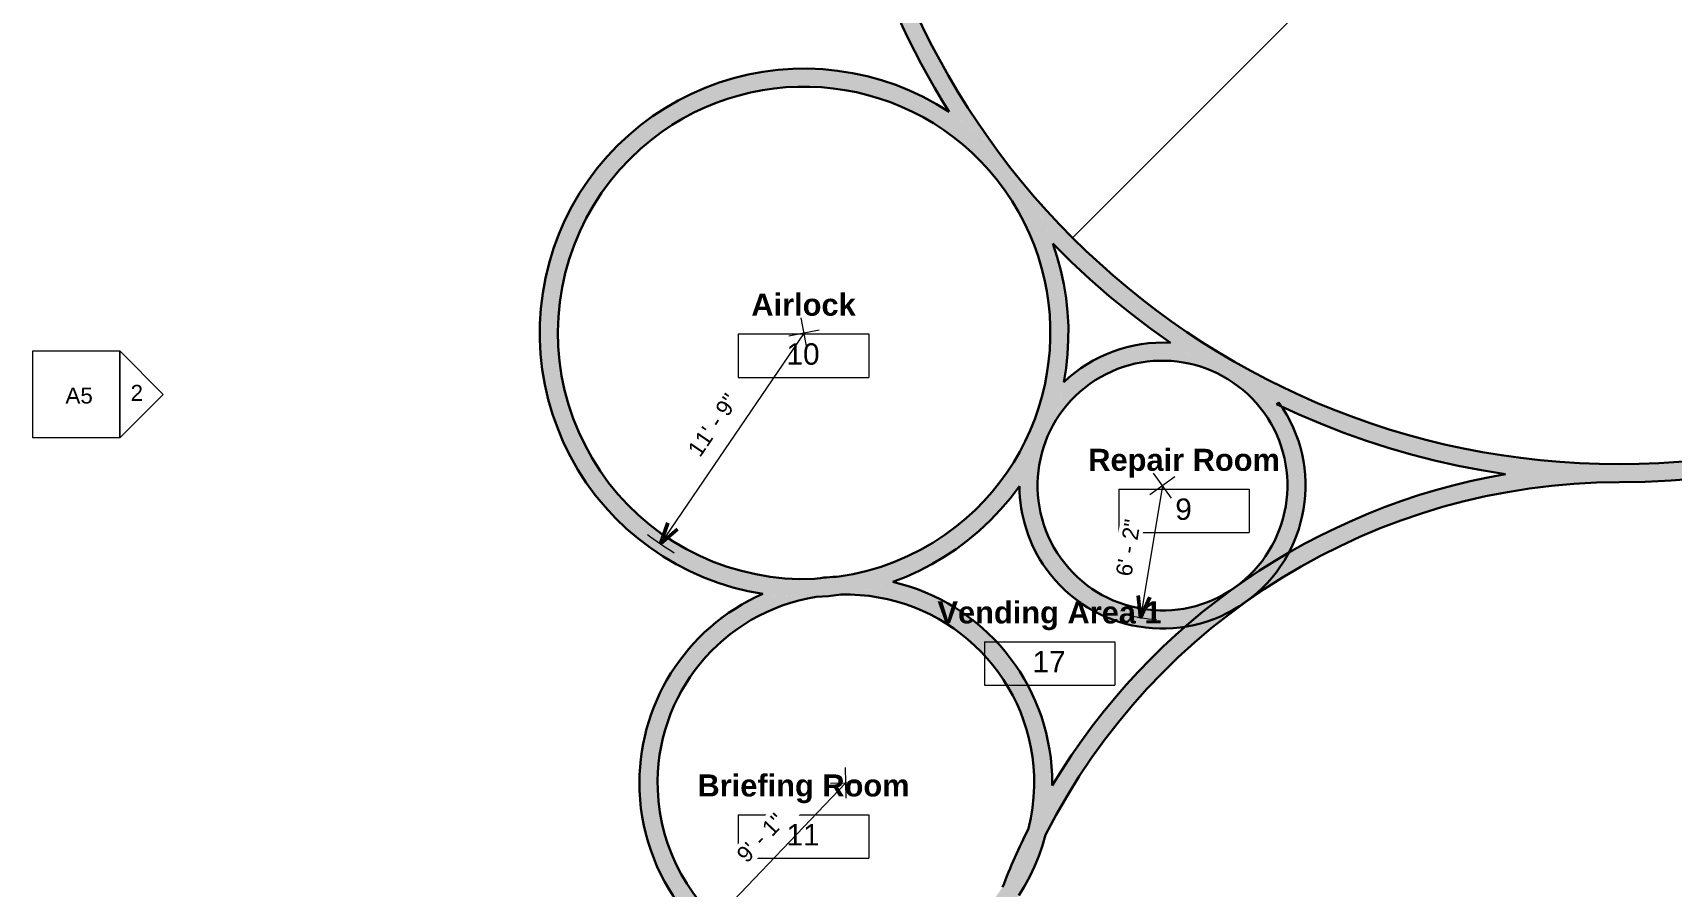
# Model space of a CAD drawing. Header units: inches. Extents: x -870 to 733, y -1250 to 961.
# Drawn here: x -870 to 35, y -268 to 204 of the extents above; entities that cross this region are included whole.
import ezdxf

# ---------------------------------------------------------------- set-up
doc = ezdxf.new("R2010")
doc.units = ezdxf.units.IN
doc.header["$MEASUREMENT"] = 0
for name, color, linetype, lineweight in [('A-ANNO-DIMS', 211, 'Continuous', 9), ('A-ANNO-DIMS-96', 211, 'Continuous', 9), ('A-AREA-IDEN', 2, 'Continuous', 9), ('A-DETL', 90, 'Continuous', 9), ('A-WALL', 113, 'Continuous', 13), ('A-WALL-PATT', 111, 'Continuous', 13), ('G-ANNO-SYMB', 111, 'Continuous', 9)]:
    doc.layers.add(name, color=color, linetype=linetype, lineweight=lineweight)
doc.styles.add('Arial', font='arial.ttf', dxfattribs={"height": 8.851796})
doc.styles.add('Arial_1', font='arial.ttf', dxfattribs={"height": 11.802395})
doc.styles.add('Arial_B', font='arialbd.ttf', dxfattribs={"height": 12.177074})
doc.dimstyles.new('Arrow_-_3_32__Arial', dxfattribs={"dimscale": 12, "dimtxt": 9, "dimasz": 1, "dimexe": 0.75, "dimexo": 0, "dimgap": 0.5, "dimtad": 1, "dimjust": 3, "dimdec": 5, "dimrnd": 0.03125, "dimzin": 1, "dimdsep": 46, "dimlunit": 4, "dimtxsty": 'Arial', "dimblk1": 'OPEN30', "dimblk2": 'OPEN30', "dimsah": 1, "dimcen": 0.09, "dimazin": 0, "dimtfac": 1, "dimtdec": 4, "dimtix": 1, "dimtmove": 0, "dimatfit": 2, "dimfxl": 1, "dimtvp": 1, "dimtfill": 1, "dimfrac": 2, "dimtolj": 1, "dimtzin": 0, "dimarcsym": 2})

# ---------------------------------------------------------------- blocks, each defined once
blk = doc.blocks.new('Elevation - Detail Number-164347-Level 1')
at = {"layer": 'G-ANNO-SYMB'}
for p, q in [((-0.25, -0.25), (-0.25, 0.25)), ((-0.25, 0.25), (0.25, 0.25)), ((0.25, 0.25), (0.25, -0.25)), ((0.25, -0.25), (-0.25, -0.25))]:
    blk.add_line(p, q, dxfattribs=at)
blk = doc.blocks.new('Elevation - Detail Number-164074-Level 1')
at = {"layer": 'G-ANNO-SYMB'}
for p, q in [((0, 0.25), (-0.25, 0)), ((0.25, 0), (0, 0.25)), ((-0.25, 0), (0.25, 0))]:
    blk.add_line(p, q, dxfattribs=at)
blk = doc.blocks.new('Room Tag - Room Tag-60376-Level 1')
at = {"layer": 'A-AREA-IDEN'}
for p, q in [((-0.375, -0.0625), (-0.375, -0.3125)), ((-0.375, -0.0625), (0.375, -0.0625)), ((0.375, -0.0625), (0.375, -0.3125)), ((-0.375, -0.3125), (0.375, -0.3125))]:
    blk.add_line(p, q, dxfattribs=at)
blk = doc.blocks.new('DIMBLOCK9-Level 1')
at = {"layer": 'A-ANNO-DIMS-96'}
for p, q in [((-421, -218.56), (-421.38, -201.6)), ((-421.19, -210.08), (-496.5, -288.88)), ((-429.67, -210.27), (-412.71, -209.89))]:
    blk.add_line(p, q, dxfattribs=at)
at = {"layer": 'A-ANNO-DIMS-96', "lineweight": 50}
for q in [(-490.53, -277.98), (-485.88, -282.43)]:
    blk.add_line((-496.5, -288.88), q, dxfattribs=at)
at = {"layer": 'A-ANNO-DIMS-96'}
blk.add_arc((-421.19, -210.08), 109, 221.56686, 231.02854, dxfattribs=at)
at = {"layer": 'A-ANNO-DIMS-96', "color": 0, "insert": (-482.34, -248.76), "char_height": 8.852, "width": 37.7169, "attachment_point": 1, "rotation": 46.2977, "line_spacing_factor": 0.938532, "style": 'Arial', "bg_fill": 3, "box_fill_scale": 1.25, "bg_fill_color": 0, "bg_fill_transparency": 0}
blk.add_mtext('9\' - 1"', dxfattribs=at)
blk = doc.blocks.new('_Open30')
at = {"color": 0, "linetype": 'ByBlock', "lineweight": -2}
for p, q in [((-1, 0.268), (0, 0)), ((0, 0), (-1, -0.268)), ((0, 0), (-1, 0))]:
    blk.add_line(p, q, dxfattribs=at)
blk = doc.blocks.new('DIMBLOCK10-Level 1')
at = {"layer": 'A-ANNO-DIMS-96'}
for p, q in [((-442.67, 30.13), (-445.85, 46.81)), ((-444.26, 38.47), (-523.53, -78.14)), ((-452.59, 36.88), (-435.92, 40.06))]:
    blk.add_line(p, q, dxfattribs=at)
at = {"layer": 'A-ANNO-DIMS-96', "lineweight": 50}
for q in [(-519.44, -66.41), (-514.12, -70.02)]:
    blk.add_line((-523.53, -78.14), q, dxfattribs=at)
at = {"layer": 'A-ANNO-DIMS-96'}
blk.add_arc((-444.26, 38.47), 141, 232.13586, 239.45021, dxfattribs=at)
at = {"layer": 'A-ANNO-DIMS-96', "color": 0, "insert": (-509.09, -25.81), "char_height": 8.852, "width": 45.8585, "attachment_point": 1, "rotation": 55.79303, "line_spacing_factor": 0.938532, "style": 'Arial', "bg_fill": 3, "box_fill_scale": 1.25, "bg_fill_color": 0, "bg_fill_transparency": 0}
blk.add_mtext('11\' - 9"', dxfattribs=at)
blk = doc.blocks.new('DIMBLOCK11-Level 1')
at = {"layer": 'A-ANNO-DIMS-96'}
for p, q in [((-253.22, -50.81), (-239.41, -40.95)), ((-241.39, -52.78), (-251.25, -38.97)), ((-246.32, -45.88), (-258.49, -118.87))]:
    blk.add_line(p, q, dxfattribs=at)
at = {"layer": 'A-ANNO-DIMS-96', "lineweight": 50}
for q in [(-259.68, -106.51), (-253.34, -107.56)]:
    blk.add_line((-258.49, -118.87), q, dxfattribs=at)
at = {"layer": 'A-ANNO-DIMS-96'}
blk.add_arc((-246.32, -45.88), 74, 253.56778, 267.50459, dxfattribs=at)
at = {"layer": 'A-ANNO-DIMS-96', "color": 0, "insert": (-272.23, -95), "char_height": 8.852, "width": 37.7169, "attachment_point": 1, "rotation": 80.53618, "line_spacing_factor": 0.938532, "style": 'Arial', "bg_fill": 3, "box_fill_scale": 1.25, "bg_fill_color": 0, "bg_fill_transparency": 0}
blk.add_mtext('6\' - 2"', dxfattribs=at)

msp = doc.modelspace()

# ---------------------------------------------------------------- hatches: boundary and pattern name
at = {"layer": 'A-WALL-PATT'}
for points in [[(5.930277, -44.045435), (5.930277, -34.045435), (-8.647976, -33.796503), (-23.209231, -33.049999), (-37.736512, -31.806793), (-52.212878, -30.068334), (-66.621453, -27.836649), (-80.945435, -25.114341), (-95.168124, -21.904583), (-109.272937, -18.211117), (-123.243428, -14.038251), (-137.063308, -9.39085), (-150.716464, -4.274332), (-164.186977, 1.305337), (-177.459141, 7.341652), (-190.517482, 13.827574), (-203.346772, 20.755541), (-215.932055, 28.117476), (-228.258657, 35.904794), (-240.312205, 44.108416), (-252.078645, 52.718777), (-263.544258, 61.725838), (-274.695676, 71.119097), (-285.519897, 80.887601), (-296.004299, 91.019962), (-306.13666, 101.504365), (-315.905164, 112.328585), (-325.298423, 123.480003), (-334.305484, 134.945616), (-342.915845, 146.712056), (-351.119467, 158.765604), (-358.906786, 171.092206), (-366.26872, 183.677489), (-373.196687, 196.50678), (-379.682609, 209.56512), (-385.718924, 222.837284), (-391.298593, 236.307797), (-396.415111, 249.960953), (-401.062513, 263.780833), (-405.235379, 277.751324), (-408.928844, 291.856137), (-412.138602, 306.078826), (-414.86091, 320.402809), (-417.092595, 334.811383), (-418.831054, 349.28775), (-420.074261, 363.81503), (-420.820765, 378.376285), (-421.069696, 392.954539), (-431.069696, 392.954539), (-430.831901, 378.540077), (-430.118773, 364.141304), (-428.931089, 349.773888), (-427.270142, 335.453465), (-425.137739, 321.195622), (-422.536201, 307.015875), (-419.468359, 292.929655), (-415.937551, 278.952294), (-411.947622, 265.099002), (-407.502912, 251.384856), (-402.608259, 237.824782), (-397.268989, 224.433537), (-391.490915, 211.225695), (-385.280323, 198.21563), (-378.643974, 185.417501), (-371.589089, 172.845237), (-364.123346, 160.512519), (-357.677204, 156.027242), (-351.023819, 150.804021), (-345.554321, 146.050312), (-339.912653, 140.587525), (-334.572872, 134.829296), (-329.550427, 128.792284), (-324.85985, 122.493955), (-320.51471, 115.952532), (-316.527579, 109.186939), (-312.909992, 102.216751), (-309.672415, 95.062133), (-306.824215, 87.743785), (-296.690271, 77.693091), (-286.233511, 67.978697), (-275.46509, 58.610967), (-264.396495, 49.599893), (-253.039532, 40.955086), (-241.406318, 32.68577), (-229.509261, 24.800766), (-217.361052, 17.308483), (-204.974651, 10.216916), (-192.36327, 3.533628), (-179.211276, -2.881998), (-166.519607, -8.580035), (-153.314893, -13.997489), (-139.940307, -18.980832), (-126.410116, -23.524749), (-112.738752, -27.624394), (-98.9408, -31.275392), (-85.030978, -34.473849), (-71.024125, -37.216354), (-56.934994, -39.499997), (-44.424934, -41.134537), (-31.872902, -42.407261), (-19.289361, -43.317106), (-6.684799, -43.863316)], [(5.930277, -44.045435), (20.324727, -43.808299), (34.703555, -43.09715), (49.051155, -41.912759), (63.351956, -40.256412), (77.590439, -38.129906), (91.75115, -35.535548), (105.81872, -32.476156), (119.777882, -28.955048), (133.613487, -24.976047), (147.310519, -20.543471), (160.854113, -15.66213), (174.229569, -10.337322), (189.493092, -3.622906), (191.558633, -2.660281), (203.717849, 3.276398), (215.687209, 9.586561), (227.455474, 16.264263), (231.954295, 22.536427), (236.847045, 28.506387), (242.113482, 34.149443), (247.731814, 39.442247), (253.678797, 44.3629), (259.929826, 48.891043), (266.459036, 53.007941), (273.239414, 56.69656), (280.242905, 59.94164), (287.440534, 62.729753), (294.80252, 65.049363), (305.349081, 74.650664), (315.576708, 84.591012), (325.474509, 94.859821), (335.031941, 105.446153), (344.238822, 116.33873), (353.085346, 127.525951), (361.56209, 138.995899), (369.703507, 150.804021), (377.370525, 162.734819), (384.685377, 174.978505), (391.596789, 187.454373), (398.097401, 200.149134), (404.180286, 213.049266), (409.838967, 226.141028), (415.067415, 239.410475), (419.860061, 252.843474), (424.211801, 266.425714), (428.117999, 280.14273), (431.574494, 293.97991), (434.577605, 307.922515), (437.124132, 321.955693), (439.211364, 336.064498), (440.837076, 350.2339), (441.999538, 364.448807), (442.69751, 378.694078), (442.930251, 392.954539), (432.930251, 392.954539), (432.681319, 378.376285), (431.934815, 363.81503), (430.691609, 349.28775), (428.95315, 334.811383), (426.721465, 320.402809), (423.999157, 306.078826), (420.789399, 291.856137), (417.095933, 277.751324), (412.923067, 263.780833), (408.275666, 249.960953), (403.159148, 236.307797), (397.579479, 222.837284), (391.543164, 209.56512), (385.057242, 196.50678), (378.129275, 183.677489), (370.76734, 171.092206), (362.980022, 158.765604), (354.7764, 146.712056), (346.166039, 134.945616), (337.158978, 123.480003), (327.765719, 112.328585), (317.997215, 101.504365), (307.864854, 91.019962), (297.380451, 80.887601), (286.556231, 71.119097), (275.404813, 61.725838), (263.939199, 52.718777), (252.172759, 44.108416), (240.119212, 35.904794), (227.79261, 28.117476), (215.207327, 20.755541), (202.378036, 13.827574), (189.319696, 7.341652), (176.047532, 1.305337), (162.577019, -4.274332), (148.923863, -9.39085), (135.103982, -14.038251), (121.133491, -18.211117), (107.028679, -21.904583), (92.805989, -25.114341), (78.482007, -27.836649), (64.073433, -30.068334), (49.597066, -31.806793), (35.069786, -33.049999), (20.50853, -33.796503), (5.930277, -34.045435)], [(-353.935659, -76.237861), (-347.418811, -70.79201), (-341.229637, -64.976452), (-335.389079, -58.810864), (-329.916899, -52.316109), (-324.831613, -45.514163), (-320.150429, -38.428042), (-315.889187, -31.081722), (-312.062303, -23.500063), (-308.682729, -15.708717), (-305.761899, -7.734047), (-303.309697, 0.396961), (-301.334419, 8.656796), (-299.842749, 17.017509), (-298.839736, 25.45081), (-298.328772, 33.928162), (-298.311587, 42.420883), (-298.788239, 50.900234), (-299.757115, 59.337525), (-301.214937, 67.704206), (-303.156771, 75.971967), (-305.576048, 84.112833), (-308.464581, 92.099258), (-311.812596, 99.904217), (-315.608765, 107.501302), (-319.840243, 114.864806), (-324.492711, 121.969814), (-329.550427, 128.792284), (-334.996279, 135.309132), (-340.811837, 141.498306), (-346.977425, 147.338864), (-353.47218, 152.811044), (-360.274126, 157.896329), (-367.360247, 162.577513), (-374.706566, 166.838756), (-382.288226, 170.665639), (-390.079572, 174.045213), (-398.054241, 176.966043), (-406.18525, 179.418246), (-414.445085, 181.393524), (-422.805798, 182.885193), (-431.239098, 183.888207), (-439.716451, 184.39917), (-448.209172, 184.416355), (-456.688523, 183.939703), (-465.125814, 182.970828), (-473.492495, 181.513006), (-481.760256, 179.571172), (-489.901122, 177.151895), (-497.887547, 174.263362), (-505.692506, 170.915347), (-513.289591, 167.119178), (-520.653095, 162.8877), (-528.202973, 157.905435), (-534.580573, 153.177515), (-528.394103, 145.320824), (-521.789099, 150.205885), (-514.901193, 154.683233), (-507.755517, 158.736531), (-500.378147, 162.350988), (-492.796001, 165.513417), (-485.036745, 168.212277), (-477.128692, 170.437722), (-469.100698, 172.181629), (-460.982057, 173.437637), (-452.802391, 174.201162), (-444.591549, 174.469418), (-436.379489, 174.241426), (-428.196178, 173.518019), (-420.071475, 172.301835), (-412.035027, 170.597313), (-404.116157, 168.410672), (-396.343761, 165.749891), (-388.746199, 162.624678), (-381.351194, 159.046438), (-374.18573, 155.028228), (-367.275952, 150.584708), (-360.647074, 145.732093), (-354.323283, 140.48809), (-348.327655, 134.871833), (-342.682067, 128.903815), (-337.407118, 122.605814), (-332.522058, 116.00081), (-328.04471, 109.112904), (-323.991412, 101.967228), (-320.376955, 94.589858), (-317.214526, 87.007712), (-314.515665, 79.248456), (-312.290221, 71.340403), (-310.546313, 63.31241), (-309.290306, 55.193768), (-308.526781, 47.014102), (-308.258524, 38.80326), (-308.486516, 30.5912), (-309.209924, 22.407889), (-310.426108, 14.283187), (-312.13063, 6.246738), (-314.317271, -1.672132), (-316.978052, -9.444528), (-320.103264, -17.04209), (-323.681504, -24.437094), (-327.699715, -31.602559), (-332.143235, -38.512337), (-336.99585, -45.141215), (-342.239853, -51.465006), (-347.85611, -57.460634), (-353.824127, -63.106222), (-360.122128, -68.38117)], [(-440.30706, -107.476701), (-431.827708, -107.00005), (-423.390418, -106.031174), (-415.023736, -104.573352), (-406.755975, -102.631518), (-398.615109, -100.212241), (-390.628685, -97.323708), (-382.823726, -93.975693), (-375.226641, -90.179524), (-367.863137, -85.948046), (-360.438238, -81.058432), (-353.935659, -76.237861), (-360.122128, -68.38117), (-366.727133, -73.266231), (-373.615039, -77.743579), (-380.760714, -81.796877), (-388.138085, -85.411334), (-395.720231, -88.573763), (-403.479487, -91.272623), (-411.387539, -93.498068), (-419.415533, -95.241975), (-427.534175, -96.497983), (-435.71384, -97.261508), (-443.924683, -97.529764), (-452.136742, -97.301773), (-460.320053, -96.578365), (-468.444756, -95.362181), (-476.481204, -93.657659), (-484.400074, -91.471018), (-492.17247, -88.810237), (-499.770032, -85.685025), (-507.165037, -82.106785), (-514.330501, -78.088574), (-521.240279, -73.645054), (-528.202973, -68.515622), (-534.192948, -63.548436), (-540.188576, -57.932179), (-545.834165, -51.964162), (-551.109113, -45.66616), (-555.994174, -39.061156), (-560.471522, -32.17325), (-564.524819, -25.027575), (-568.139277, -17.650204), (-571.301706, -10.068058), (-574.000566, -2.308802), (-576.22601, 5.599251), (-577.969918, 13.627244), (-579.225926, 21.745886), (-579.989451, 29.925551), (-580.257707, 38.136394), (-580.029715, 46.348453), (-579.306308, 54.531764), (-578.090124, 62.656467), (-576.385602, 70.692916), (-574.198961, 78.611785), (-571.538179, 86.384182), (-568.412967, 93.981743), (-564.834727, 101.376748), (-560.816516, 108.542213), (-556.372997, 115.45199), (-551.520382, 122.080869), (-546.276378, 128.404659), (-540.660122, 134.400288), (-534.692104, 140.045876), (-528.394103, 145.320824), (-534.580573, 153.177515), (-541.09742, 147.731664), (-547.286594, 141.916106), (-553.127153, 135.750518), (-558.599333, 129.255763), (-563.684618, 122.453817), (-568.365802, 115.367695), (-572.627045, 108.021376), (-576.453928, 100.439717), (-579.833502, 92.64837), (-582.754332, 84.673701), (-585.206535, 76.542693), (-587.181813, 68.282858), (-588.673482, 59.922145), (-589.676496, 51.488844), (-590.187459, 43.011491), (-590.204644, 34.518771), (-589.727992, 26.03942), (-588.759116, 17.602129), (-587.301295, 9.235448), (-585.35946, 0.967686), (-582.940184, -7.173179), (-580.051651, -15.159604), (-576.703636, -22.964563), (-572.907467, -30.561648), (-568.675989, -37.925152), (-564.023521, -45.03016), (-558.965804, -51.85263), (-553.519953, -58.369478), (-547.704394, -64.558652), (-541.538806, -70.39921), (-535.044051, -75.87139), (-528.202973, -80.982527), (-521.155984, -85.637859), (-513.809665, -89.899102), (-506.228005, -93.725985), (-498.436659, -97.10556), (-490.46199, -100.02639), (-482.330982, -102.478592), (-474.071147, -104.45387), (-465.710434, -105.945539), (-457.277133, -106.948553), (-448.79978, -107.459517)], [(-310.604012, -91.794689), (-302.466526, -85.98252), (-305.665304, -81.076306), (-308.436482, -75.916492), (-310.760095, -70.540253), (-312.6194, -64.986327), (-314.001, -59.294728), (-314.894942, -53.506466), (-315.294785, -47.663244), (-315.146353, -41.303502), (-314.60423, -35.980418), (-313.518808, -30.224988), (-311.949201, -24.582342), (-309.906719, -19.093137), (-307.406077, -13.79692), (-304.465294, -8.731853), (-301.105557, -3.934428), (-297.351074, 0.560788), (-293.228896, 4.721408), (-288.768722, 8.517454), (-284.002689, 11.921576), (-278.965136, 14.909246), (-273.692359, 17.458939), (-268.222347, 19.552283), (-262.594514, 21.174198), (-256.849407, 22.312995), (-251.02842, 22.960471), (-245.173494, 23.11196), (-239.326812, 22.766371), (-233.530502, 21.926194), (-227.826324, 20.597482), (-222.255379, 18.789809), (-216.857805, 16.516199), (-211.672491, 13.793033), (-206.736797, 10.639932), (-202.086287, 7.079614), (-197.754465, 3.137731), (-193.772545, -1.157315), (-190.169214, -5.774579), (-183.368509, -0.9172), (-195.475205, 5.13395), (-207.388701, 11.557121), (-219.097569, 18.346149), (-230.590577, 25.494524), (-241.856701, 32.995388), (-247.725863, 33.108903), (-253.587251, 32.786285), (-259.408501, 32.029316), (-265.15747, 30.842175), (-270.802415, 29.231417), (-276.312168, 27.205937), (-281.656307, 24.776917), (-286.805322, 21.95777), (-291.730785, 18.764062), (-296.405498, 15.213427), (-300.803649, 11.32547), (-302.476265, 3.62866), (-304.561526, -3.966748), (-307.053363, -11.438647), (-309.944523, -18.765292), (-313.226592, -25.925358), (-316.890018, -32.898007), (-320.924139, -39.662946), (-325.317214, -46.200486), (-325.058253, -52.277931), (-324.332446, -58.317435), (-323.144097, -64.28319), (-321.500251, -70.139825), (-319.410655, -75.852617), (-316.887697, -81.387695), (-313.946337, -86.712242)], [(-246.957378, -124.875961), (-240.757342, -124.682613), (-234.591587, -124.003413), (-228.498129, -122.842546), (-222.514536, -121.207171), (-216.677698, -119.10737), (-211.023602, -116.556089), (-205.587106, -113.569057), (-200.40173, -110.164691), (-195.499441, -106.36398), (-190.910465, -102.190355), (-186.663094, -97.66955), (-182.783515, -92.829436), (-179.295646, -87.699854), (-176.220992, -82.31243), (-173.578508, -76.700379), (-171.384486, -70.898301), (-169.652453, -64.941968), (-168.393089, -58.868102), (-167.614156, -52.714152), (-167.320458, -46.518058), (-167.513806, -40.318021), (-168.193006, -34.152266), (-169.353873, -28.058809), (-170.989248, -22.075215), (-173.089049, -16.238377), (-175.64033, -10.584281), (-178.627362, -5.147786), (-182.031728, 0.037591), (-190.169214, -5.774579), (-186.970436, -10.680792), (-184.199257, -15.840607), (-181.875645, -21.216845), (-180.01634, -26.770772), (-178.63474, -32.46237), (-177.740797, -38.250632), (-177.340954, -44.093854), (-177.438092, -49.949935), (-178.03151, -55.776681), (-179.116932, -61.53211), (-180.686539, -67.174756), (-182.729021, -72.663962), (-185.229662, -77.960178), (-188.170446, -83.025246), (-191.530182, -87.82267), (-195.284666, -92.317887), (-199.406844, -96.478506), (-203.867018, -100.274552), (-208.633051, -103.678674), (-213.670604, -106.666344), (-218.943381, -109.216037), (-224.413392, -111.309382), (-230.041226, -112.931296), (-235.786333, -114.070094), (-241.60732, -114.717569), (-247.462246, -114.869059), (-253.308927, -114.52347), (-259.105238, -113.683292), (-264.809415, -112.354581), (-270.380361, -110.546907), (-275.777935, -108.273297), (-280.963249, -105.550131), (-285.898942, -102.39703), (-290.549453, -98.836712), (-294.881274, -94.89483), (-298.863195, -90.599783), (-302.466526, -85.98252), (-310.604012, -91.794689), (-306.8033, -96.696978), (-302.629676, -101.285954), (-298.108871, -105.533325), (-293.268757, -109.412904), (-288.139175, -112.900773), (-282.75175, -115.975427), (-277.139699, -118.617912), (-271.337621, -120.811933), (-265.381288, -122.543966), (-259.307423, -123.80333), (-253.153472, -124.582263), (-248.59508, -124.798333)]]:
    msp.add_hatch(color=256, dxfattribs=at).paths.add_polyline_path(points, flags=0)
h = msp.add_hatch(color=256, dxfattribs=at)
h.paths.add_polyline_path([(-334.631093, -267.73301), (-330.892216, -261.680568), (-327.575864, -255.386676), (-324.697556, -248.880787), (-322.270758, -242.193342), (-320.306829, -235.355635), (-325.4299, -245.991742), (-330.20632, -256.787965)], flags=0)
h.paths.add_polyline_path([(-310.887931, -238.885443), (-304.516659, -226.880089), (-298.268492, -216.04787), (-291.337914, -204.992291), (-284.005728, -194.198876), (-276.281842, -183.682207), (-268.176689, -173.456492), (-259.70122, -163.535546), (-250.866885, -153.932772), (-241.685619, -144.661143), (-232.169826, -135.733185), (-222.332361, -127.160959), (-212.186516, -118.956048), (-201.745996, -111.129535), (-191.024908, -103.691994), (-180.037735, -96.653473), (-168.79932, -90.023481), (-157.324848, -83.810976), (-145.629819, -78.024349), (-133.730033, -72.67142), (-121.641568, -67.759419), (-109.380754, -63.294983), (-96.964155, -59.284142), (-84.408548, -55.732317), (-71.730893, -52.644305), (-58.948318, -50.024278), (-46.078093, -47.875776), (-33.137606, -46.201701), (-20.144337, -45.004315), (-7.115843, -44.285236), (5.930277, -44.045435), (-6.684837, -43.863313), (-19.289437, -43.3171), (-31.873015, -42.407251), (-44.425085, -41.134524), (-56.935182, -39.49998), (-69.746647, -41.976809), (-82.461392, -44.909991), (-95.063169, -48.295775), (-107.535871, -52.129835), (-119.863557, -56.407271), (-132.030472, -61.122616), (-144.021067, -66.269843), (-155.820016, -71.842374), (-167.41224, -77.833088), (-178.782923, -84.234327), (-189.917534, -91.037911), (-200.801841, -98.235144), (-211.421934, -105.816827), (-221.76424, -113.773272), (-231.815541, -122.094309), (-241.562991, -130.769304), (-250.994131, -139.787169), (-260.09691, -149.13638), (-268.859691, -158.804986), (-277.271278, -168.780633), (-285.320918, -179.050569), (-292.998325, -189.60167), (-300.293686, -200.420451), (-307.197677, -211.493084), (-307.493791, -218.412677), (-308.209556, -225.301518), (-309.34233, -232.13418), (-309.634645, -233.411025)], flags=0)
h = msp.add_hatch(color=256, dxfattribs=at)
h.paths.add_polyline_path([(-535.109823, -214.327381), (-525.116763, -213.954902), (-525.136368, -206.774953), (-524.660531, -199.610763), (-523.69152, -192.496477), (-522.233953, -185.466004), (-520.294777, -178.552854), (-517.883236, -171.789976), (-515.010823, -165.209605), (-511.691229, -158.843103), (-507.940276, -152.720816), (-503.775842, -146.871924), (-499.217776, -141.324305), (-494.287803, -136.104399), (-489.00942, -131.237087), (-483.407787, -126.745568), (-477.509601, -122.651249), (-471.342975, -118.973645), (-464.937301, -115.730284), (-458.32311, -112.936625), (-451.531928, -110.605984), (-444.596122, -108.749469), (-437.548752, -107.375929), (-444.957319, -107.528499), (-452.364085, -107.304976), (-459.74997, -106.705937), (-467.095948, -105.732924), (-473.909405, -109.00416), (-480.491128, -112.719682), (-486.812188, -116.863158), (-492.844799, -121.416376), (-498.562445, -126.359321), (-503.939994, -131.670267), (-508.95381, -137.32587), (-513.581853, -143.30127), (-517.803781, -149.570202), (-521.830425, -156.568016), (-524.956928, -162.877273), (-527.856706, -169.85692), (-530.287623, -177.013374), (-532.238994, -184.315178), (-533.702243, -191.730236), (-534.670938, -199.225956), (-535.140819, -206.76939)], flags=0)
h.paths.add_polyline_path([(-317.261103, -206.207338), (-307.268042, -205.834859), (-307.786864, -198.42047), (-308.787725, -191.055648), (-310.266373, -183.771697), (-312.216521, -176.59958), (-314.62988, -169.569784), (-317.496192, -162.71219), (-320.803273, -156.055948), (-324.537064, -149.629352), (-328.681696, -143.459719), (-333.219549, -137.573275), (-338.131336, -131.995042), (-343.396177, -126.74873), (-348.991694, -121.856641), (-354.8941, -117.339569), (-361.078308, -113.216716), (-367.518028, -109.505606), (-374.185889, -106.222014), (-381.053546, -103.379898), (-388.091807, -100.991339), (-395.270755, -99.06649), (-402.312172, -101.374865), (-409.461642, -103.322999), (-416.700748, -104.905873), (-424.010841, -106.119412), (-416.359816, -106.211863), (-409.919412, -106.69351), (-402.93531, -107.695549), (-396.035221, -109.168827), (-389.250905, -111.106566), (-382.613587, -113.499845), (-376.153817, -116.337649), (-369.901325, -119.606918), (-363.884889, -123.292603), (-358.132202, -127.377742), (-352.66974, -131.843532), (-347.522644, -136.669419), (-342.714605, -141.83319), (-338.267753, -147.31108), (-334.202554, -153.077875), (-330.537719, -159.107034), (-327.290116, -165.370806), (-324.474691, -171.840363), (-322.104405, -178.485926), (-320.190165, -185.27691), (-318.740782, -192.182057), (-317.762928, -199.169587)], flags=0)
h.paths.add_polyline_path([(-438.545513, -97.410143), (-431.689337, -96.94814), (-424.865249, -96.140413), (-431.724527, -96.569001)], flags=0)
h = msp.add_hatch(color=256, dxfattribs=at)
h.paths.add_polyline_path([(-444.169451, -321.740852), (-439.048485, -319.449105), (-433.751385, -317.600557), (-428.316429, -316.208564), (-422.782888, -315.283186), (-417.190749, -314.83111), (-411.580419, -314.855601), (-405.99244, -315.356484), (-400.46719, -316.330138), (-395.044593, -317.769528), (-389.763835, -319.664254), (-385.443647, -318.332099), (-381.179674, -316.8297), (-386.192723, -308.016126), (-393.290755, -310.254034), (-399.595876, -311.814791), (-406.4581, -313.032577), (-413.386479, -313.788023), (-420.349897, -314.077735), (-427.317083, -313.900414), (-434.256749, -313.256854), (-441.137729, -312.149947), (-447.929122, -310.584664), (-454.600428, -308.568033), (-461.121688, -306.109111), (-467.463615, -303.218941), (-473.59773, -299.910503), (-479.496484, -296.198653), (-485.133387, -292.100062), (-490.483124, -287.633135), (-495.521672, -282.817933), (-500.226401, -277.67608), (-504.576184, -272.230668), (-508.551487, -266.506151), (-512.134457, -260.528237), (-515.309003, -254.323773), (-518.06087, -247.92062), (-520.377698, -241.347536), (-522.249084, -234.634039), (-523.666623, -227.810279), (-524.623949, -220.906899), (-525.116763, -213.954902), (-535.109823, -214.327381), (-534.612366, -221.532089), (-533.659721, -228.690842), (-532.25571, -235.774912), (-530.405968, -242.755867), (-528.117919, -249.605693), (-525.400744, -256.2969), (-522.265349, -262.802634), (-518.724316, -269.096788), (-514.791856, -275.154101), (-510.48375, -280.950264), (-505.817288, -286.462017), (-500.811198, -291.66724), (-495.485569, -296.545042), (-489.861774, -301.07585), (-483.962383, -305.241479), (-477.81107, -309.025213), (-471.432523, -312.411866), (-464.852339, -315.387848), (-458.096926, -317.941215), (-451.193395, -320.061719)], flags=0)
h.paths.add_polyline_path([(-349.887379, -299.031041), (-346.627968, -296.317206), (-343.472092, -293.484292), (-338.550778, -288.610952), (-333.93449, -283.447751), (-329.640265, -278.013747), (-325.683956, -272.328996), (-322.0392, -266.34239), (-318.769377, -260.143427), (-315.886652, -253.755252), (-313.401922, -247.202008), (-311.324577, -240.508465), (-309.61051, -233.411025), (-308.421878, -226.802107), (-307.607496, -219.841096), (-307.222398, -212.843198), (-307.268042, -205.834859), (-317.261103, -206.207338), (-317.230399, -213.01766), (-317.645493, -219.815389), (-318.504603, -226.571375), (-319.844698, -233.411025), (-321.538253, -239.842538), (-323.699783, -246.300805), (-326.279367, -252.603754), (-329.265946, -258.724356), (-332.64671, -264.636366), (-336.407163, -270.31443), (-340.53118, -275.7342), (-345.001075, -280.872435), (-349.79768, -285.707102), (-354.900428, -290.217467)], flags=0)

# ---------------------------------------------------------------- linework, layer by layer
at = {"layer": 'A-DETL'}
msp.add_line((-296.004299, 91.019962), (307.864854, 694.889115), dxfattribs=at)
at = {"layer": 'A-WALL', "lineweight": 30}
msp.add_line((-182.031728, 0.037591), (-183.368509, -0.9172), dxfattribs=at)
at = {"layer": 'A-WALL', "lineweight": 30, "flags": 128}
for points in [[(-364.122964, 160.512227), (-371.171537, 164.85951), (-378.455161, 168.800066), (-385.950492, 172.321316), (-393.633416, 175.411931), (-401.479215, 178.061967), (-409.462647, 180.262899), (-417.558029, 182.007645), (-425.739314, 183.290592), (-433.980182, 184.107611), (-442.25412, 184.456073), (-450.534509, 184.334857), (-458.794708, 183.744351), (-467.008142, 182.686457), (-475.148386, 181.164575), (-483.189251, 179.183603), (-491.104868, 176.749912), (-498.869768, 173.871332), (-506.45897, 170.557123), (-513.848057, 166.817948), (-521.013256, 162.665835), (-527.931512, 158.114145), (-534.580573, 153.177515)], [(-534.580573, 153.177515), (-541.0712, 147.754898), (-547.236937, 141.965539), (-553.057095, 135.828865), (-558.51214, 129.36547), (-563.583768, 122.597044), (-568.254959, 115.546302), (-572.510036, 108.236903), (-576.334721, 100.693379), (-579.716178, 92.941042), (-582.643061, 85.005909), (-585.105546, 76.914609), (-587.095371, 68.694295), (-588.605858, 60.372553), (-589.631937, 51.977309), (-590.170166, 43.536736), (-590.218738, 35.07916), (-589.777491, 26.632963), (-588.847905, 18.226488), (-587.4331, 9.887947), (-585.537824, 1.645322), (-583.168436, -6.473725), (-580.332889, -14.44195), (-577.040697, -22.232611), (-573.30291, -29.819565), (-569.13207, -37.177351), (-564.542174, -44.281278), (-559.548625, -51.107505), (-554.168181, -57.633126), (-548.418897, -63.836242), (-542.320067, -69.696035), (-535.892158, -75.192842), (-529.156741, -80.308216), (-522.136418, -85.024991), (-514.854749, -89.327338), (-507.33617, -93.200819), (-499.605912, -96.632436), (-491.689916, -99.610673), (-483.614747, -102.125534), (-475.407504, -104.168582), (-467.095509, -105.732982)], [(-438.545165, -97.410093), (-446.692478, -97.508384), (-454.830881, -97.118582), (-462.931336, -96.242128), (-470.964771, -94.882168), (-478.90235, -93.043583), (-486.715585, -90.732972), (-494.376433, -87.958628), (-501.857398, -84.730509), (-509.131628, -81.0602), (-516.173015, -76.960876), (-522.956287, -72.447249), (-529.457097, -67.53552), (-535.652112, -62.243317), (-541.519097, -56.589636), (-547.036995, -50.594768), (-552.186, -44.280229), (-556.947632, -37.668685), (-561.3048, -30.783864), (-565.241865, -23.650478), (-568.744697, -16.29413), (-571.800723, -8.741223), (-574.398974, -1.018866), (-576.530125, 6.845224), (-578.186526, 14.822822), (-579.362232, 22.885294), (-580.053024, 31.003703), (-580.25642, 39.14891), (-579.971692, 47.29168), (-579.199862, 55.402788), (-577.943698, 63.453121), (-576.207711, 71.413784), (-573.99813, 79.256206), (-571.322886, 86.952239), (-568.19158, 94.474259), (-564.615452, 101.795269), (-560.607337, 108.888991), (-556.18162, 115.729966), (-551.354187, 122.293639), (-546.142363, 128.556452), (-540.564856, 134.495927), (-534.641683, 140.090744), (-528.394103, 145.320824)], [(-306.824215, 87.743785), (-296.755957, 77.756156), (-286.368923, 68.100488), (-275.674049, 58.786946), (-264.682601, 49.82534), (-253.406155, 41.225109), (-241.856549, 32.995284)], [(-300.803748, 11.325107), (-299.56465, 18.981346), (-298.73393, 26.692243), (-298.313842, 34.436353), (-298.305565, 42.191799), (-298.709119, 49.93671), (-299.523359, 57.649248), (-300.745989, 65.307665), (-302.373562, 72.890366), (-304.401491, 80.375968), (-306.824002, 87.743144)], [(-183.368197, -0.917341), (-171.322657, -6.483033), (-159.113599, -11.680477), (-146.752375, -16.504842), (-134.250377, -20.951684), (-121.619127, -25.016903), (-108.870266, -28.696753), (-96.015543, -31.987842), (-83.066804, -34.887133), (-70.036, -37.391951), (-56.934994, -39.499997)], [(5.930277, -44.045435), (20.324738, -43.808299), (34.703576, -43.097149), (49.051186, -41.912756), (63.351997, -40.256406), (77.590488, -38.129897), (91.751206, -35.535537), (105.818784, -32.476141), (119.777953, -28.955029), (133.613563, -24.976024), (147.3106, -20.543443), (160.854198, -15.662098), (174.229659, -10.337285), (187.422557, -4.57474)], [(-353.935659, -76.237861), (-347.544677, -70.903437), (-341.468129, -65.213435), (-335.725764, -59.186349), (-330.336252, -52.841777), (-325.317019, -46.200204)], [(-360.122128, -68.38117), (-366.481574, -73.095444), (-373.104505, -77.431699), (-379.968505, -81.375265), (-387.050311, -84.912777), (-394.325928, -88.032255), (-401.770707, -90.72313), (-409.359425, -92.976289), (-417.066371, -94.7841), (-424.865629, -96.140435)], [(-395.270951, -99.066521), (-387.899843, -96.214044), (-380.693982, -92.966853), (-373.674375, -89.334459), (-366.861589, -85.327498), (-360.27561, -80.957719), (-353.935659, -76.237861)], [(-437.549121, -107.375915), (-430.765358, -106.905362), (-424.010565, -106.11937)], [(-317.261103, -206.207338), (-317.20829, -212.087611), (-317.487887, -217.961037), (-318.098982, -223.809266), (-319.039612, -229.613563), (-320.306767, -235.355252)], [(-307.197695, -211.493923), (-307.197736, -208.664394), (-307.268042, -205.834859)], [(-325.683956, -272.328996), (-322.480463, -267.113024), (-319.561795, -261.733079), (-316.936083, -256.204252), (-314.610908, -250.542517), (-312.592949, -244.764145), (-310.888082, -238.88594)]]:
    msp.add_lwpolyline(points, dxfattribs=at)
at = {"layer": 'A-WALL', "lineweight": 30}
for centre, radius, start, end in [((5.930277, 392.954539), 436.999973, 180, 212.134188708), ((5.930277, 392.954539), 426.999973, 180, 270), ((5.930277, 392.954539), 426.999973, 270, 0), ((-444.258116, 38.469827), 136, 308.217395959, 128.217395959), ((-246.31787, -45.878549), 79, 86.762757058, 133.605844714), ((-246.31787, -45.878549), 69, 35.536183052, 215.536183052), ((-246.31787, -45.878549), 79, 215.536183052, 35.536183052), ((-246.31787, -45.878549), 69, 215.536183052, 35.536183052), ((5.930277, -399.045435), 355, 90, 153.182194371), ((5.930277, -399.045435), 365, 99.917741908, 149.079912228), ((-246.31787, -45.878549), 79, 180.233489436, 215.536183052), ((-421.188933, -210.08112), 114, 91.848016897, 98.757380943), ((-421.188933, -210.08112), 114, 2.134641303, 76.858751484), ((-421.188933, -210.08112), 114, 113.746646356, 182.134641303), ((-421.188933, -210.08112), 104, 99.050558398, 182.134641303), ((-421.188933, -210.08112), 104, 2.134641303, 91.554839442), ((-421.188933, -210.08112), 114, 182.134641303, 258.370427458), ((-421.188933, -210.08112), 104, 182.134641303, 289.663900735), ((5.930277, -399.045435), 365, 153.354744281, 158.914538325)]:
    msp.add_arc(centre, radius, start, end, dxfattribs=at)

# ---------------------------------------------------------------- block references
at = {"layer": 'A-AREA-IDEN', "xscale": 95.99999999999994, "yscale": 95.99999999999994, "zscale": 95.99999999999994}
for p in [(-444.573327, 43.884041), (-234.382033, -41.82069), (-308.690448, -126.110924), (-444.573327, -221.69297)]:
    msp.add_blockref('Room Tag - Room Tag-60376-Level 1', p, dxfattribs=at)
at = {"layer": 'G-ANNO-SYMB', "xscale": 95.99999999999994, "yscale": 95.99999999999994, "zscale": 95.99999999999994}
msp.add_blockref('Elevation - Detail Number-164347-Level 1', (-846.235124, 4.471706), dxfattribs=at)
at = {"layer": 'G-ANNO-SYMB', "extrusion": (0, 0, -1), "xscale": 95.99999999999994, "yscale": 95.99999999999994, "zscale": 95.99999999999994, "rotation": 90.00000000000038}
msp.add_blockref('Elevation - Detail Number-164074-Level 1', (822.235124, 4.471706), dxfattribs=at)

# ---------------------------------------------------------------- texts
at = {"layer": 'A-AREA-IDEN', "attachment_point": 2, "line_spacing_factor": 0.938532}
for s, insert, char_height, width, style in [('Airlock', (-444.562619, 60.133226), 12.1770744, 66.384, 'Arial_B'), ('10', (-444.848651, 32.690951), 11.8023952, 21.888, 'Arial_1'), ('Repair Room', (-234.371326, -25.571505), 12.17707442, 122.832, 'Arial_B'), ('9', (-234.657357, -53.01378), 11.802395, 10.944, 'Arial_1'), ('Vending Area 1', (-308.67974, -109.861738), 12.17707442, 143.136, 'Arial_B'), ('17', (-308.965772, -137.304014), 11.8023952, 21.888, 'Arial_1'), ('Briefing Room', (-444.562619, -205.443785), 12.17707442, 136.08, 'Arial_B'), ('11', (-444.848651, -232.88606), 11.8023952, 21.888, 'Arial_1')]:
    msp.add_mtext(s, dxfattribs=dict(at, insert=insert, char_height=char_height, width=width, style=style))

# ---------------------------------------------------------------- next in the draw order: texts
at = {"layer": 'G-ANNO-SYMB', "attachment_point": 2, "line_spacing_factor": 0.938532, "style": 'Arial', "bg_fill": 3, "box_fill_scale": 1.25, "bg_fill_color": 0, "bg_fill_transparency": 0}
for s, insert, char_height, width in [('A5', (-844.637554, 8.28514), 8.8517964, 18.036), ('2', (-812.779381, 9.756876), 8.851796, 8.208)]:
    msp.add_mtext(s, dxfattribs=dict(at, insert=insert, char_height=char_height, width=width))

# ---------------------------------------------------------------- next in the draw order: dimensions: what is measured, and where the dimension line sits
at = {"layer": 'A-ANNO-DIMS'}
for center, mpoint, picture, middle in [((-444.258116, 38.469827), (-523.526052, -78.138896), 'DIMBLOCK10-Level 1', (-489.218726, -8.958574)), ((-246.31787, -45.878549), (-258.485299, -118.871382), 'DIMBLOCK11-Level 1', (-261.79135, -74.726964)), ((-421.188933, -210.08112), (-496.498278, -288.881517), 'DIMBLOCK9-Level 1', (-462.303089, -237.875647))]:
    dim = msp.add_radius_dim(center=center, mpoint=mpoint, dimstyle='Arrow_-_3_32__Arial', override={"dimpost": '<>'}, dxfattribs=at)
    dim.commit()
    dim.dimension.update_dxf_attribs({"geometry": picture, "text_midpoint": middle})

doc.saveas('drawing.dxf')
